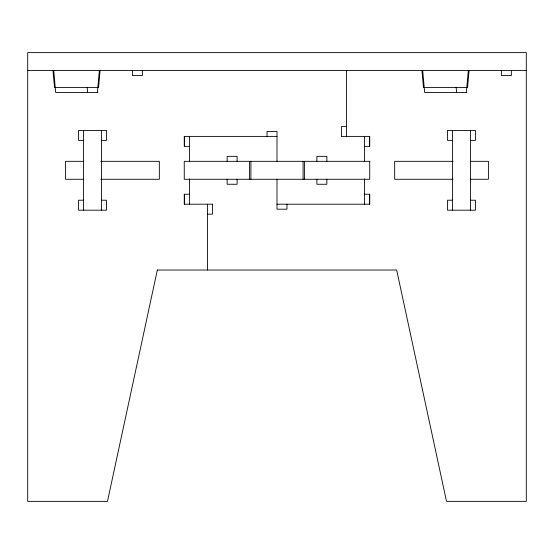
<?xml version="1.0" encoding="UTF-8"?>
<svg xmlns="http://www.w3.org/2000/svg" width="554" height="554" viewBox="0 0 554 554"><rect width="100%" height="100%" fill="white"/><g stroke="black" fill="none" stroke-linecap="round" stroke-linejoin="round"><path stroke-width="0.83" d="M97.379 92.497L99.36 70.441M100.101 70.496L98.57 87.511L54.514 87.511L52.983 70.496M466.343 92.497L468.324 70.441M469.065 70.496L467.534 87.511L423.478 87.511L421.947 70.496M27.7 70.58L526.3 70.58M97.864 92.497L55.705 92.497L53.745 70.58M466.828 92.497L424.669 92.497L422.709 70.58M346.569 126.423L341.583 126.423L341.583 136.395M277 136.395L184.26 136.395L184.26 146.367L189.482 146.367M341.25 136.395L369.74 136.395L369.74 146.367L364.518 146.367M83.543 140.384L78.557 140.384L78.557 130.412L106.479 130.412L106.479 140.384L101.493 140.384M452.507 140.384L447.521 140.384L447.521 130.412L475.443 130.412L475.443 140.384L470.457 140.384M83.716 161.325L65.594 161.325L65.594 179.274L83.716 179.274M100.856 161.325L159.33 161.325L159.33 179.274L100.856 179.274M453.144 161.325L394.67 161.325L394.67 179.274L453.144 179.274M470.284 161.325L488.406 161.325L488.406 179.274L470.284 179.274M189.482 194.232L184.26 194.232L184.26 204.204L212.75 204.204M364.518 194.232L369.74 194.232L369.74 204.204L277 204.204M83.543 200.216L78.557 200.216L78.557 210.188L106.479 210.188L106.479 200.216L101.493 200.216M452.507 200.216L447.521 200.216L447.521 210.188L475.443 210.188L475.443 200.216L470.457 200.216M207.431 214.176L212.417 214.176L212.417 204.204M456.164 87.407L456.621 92.497M87.2 87.407L87.657 92.497M511.342 70.58L511.342 75.566L501.37 75.566L501.37 70.469M470.457 130.266L470.457 210.188M452.507 130.266L452.507 210.188M369.504 136.395L369.504 146.367M369.504 194.232L369.504 204.204M364.518 136.395L364.518 161.754M364.518 178.845L364.518 204.204M346.569 70.58L346.569 136.395M326.86 161.415L326.86 156.339L316.888 156.339L316.888 161.325M326.86 179.184L326.86 184.26L316.888 184.26L316.888 179.274M304.596 161.325L304.596 179.274M303.1 161.325L303.1 179.274M286.972 204.204L286.972 209.19L277 209.19L277 179.274M277 161.325L277 131.409L267.028 131.409L267.028 136.395M250.9 161.325L250.9 179.274M249.404 161.325L249.404 179.274M237.112 161.325L237.112 156.339L227.14 156.339L227.14 161.415M237.112 179.274L237.112 184.26L227.14 184.26L227.14 179.184M207.431 204.204L207.431 270.02M189.482 136.395L189.482 161.907M189.482 178.845L189.482 204.204M184.496 136.395L184.496 146.367M184.496 194.232L184.496 204.204M142.378 70.58L142.378 75.566L132.406 75.566L132.406 70.469M101.493 130.266L101.493 210.188M83.543 130.266L83.543 210.188M157.336 270.02L107.476 501.37L27.7 501.37L27.7 52.63L526.3 52.63L526.3 501.37L446.524 501.37L396.664 270.02L157.336 270.02M369.74 161.325L184.26 161.325L184.26 179.274L369.74 179.274L369.74 161.325"/></g></svg>
